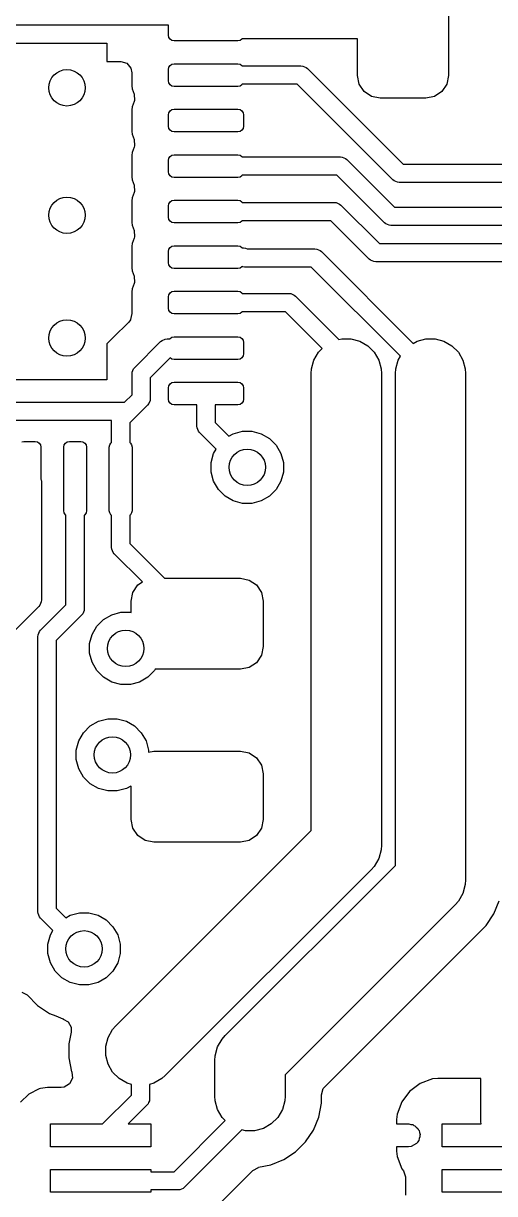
# Model space of a CAD drawing. Extents: x 0.71 to 7.56, y -5.16 to -0.79.
# Drawn here: x 2.091 to 2.295, y -2.234 to -1.728 of the extents above; entities that cross this region are included whole.
import ezdxf

# ---------------------------------------------------------------- set-up
doc = ezdxf.new("R2010")
doc.units = 0
doc.header["$MEASUREMENT"] = 0
doc.layers.add('BLACK', color=7, linetype='CONTINUOUS')

msp = doc.modelspace()

# ---------------------------------------------------------------- linework, layer by layer
at = {"layer": 'BLACK', "linetype": 'CONTINUOUS'}
for p, q in [((2.2752, -1.71319), (2.2752, -1.75059)), ((2.15413, -1.72874), (2.06892, -1.72874)), ((2.15413, -1.73317), (2.15413, -1.72874)), ((2.15432, -1.73411), (2.15413, -1.73317)), ((2.15485, -1.73491), (2.15432, -1.73411)), ((2.15565, -1.73544), (2.15485, -1.73491)), ((2.15659, -1.73563), (2.15565, -1.73544)), ((2.18415, -1.73563), (2.15659, -1.73563)), ((2.1851, -1.73544), (2.18415, -1.73563)), ((2.18589, -1.73491), (2.1851, -1.73544)), ((2.18607, -1.73465), (2.18589, -1.73491)), ((2.23583, -1.73465), (2.18607, -1.73465)), ((2.23583, -1.75059), (2.23583, -1.73465)), ((2.05287, -1.73661), (2.12756, -1.73661)), ((2.12756, -1.73661), (2.12756, -1.74451)), ((2.12756, -1.74451), (2.13348, -1.74451)), ((2.13348, -1.74451), (2.13612, -1.74528)), ((2.13612, -1.74528), (2.13792, -1.74736)), ((2.15432, -1.74699), (2.15485, -1.74619)), ((2.15485, -1.74619), (2.15565, -1.74566)), ((2.15565, -1.74566), (2.15659, -1.74547)), ((2.15659, -1.74547), (2.18415, -1.74547)), ((2.18415, -1.74547), (2.1851, -1.74566)), ((2.1851, -1.74566), (2.18589, -1.74619)), ((2.18589, -1.74619), (2.18607, -1.74646)), ((2.18607, -1.74646), (2.21142, -1.74646)), ((2.21142, -1.74646), (2.21219, -1.74653)), ((2.13792, -1.74736), (2.13837, -1.74939)), ((2.13837, -1.74939), (2.13837, -1.75505)), ((2.15413, -1.74793), (2.15432, -1.74699)), ((2.15413, -1.75285), (2.15413, -1.74793)), ((2.21219, -1.74653), (2.2136, -1.74712)), ((2.2136, -1.74712), (2.2142, -1.74761)), ((2.2142, -1.74761), (2.25557, -1.78898)), ((2.23658, -1.75436), (2.23583, -1.75059)), ((2.2752, -1.75059), (2.27445, -1.75436)), ((2.13837, -1.75505), (2.13848, -1.75628)), ((2.13848, -1.75628), (2.13848, -1.75628)), ((2.13848, -1.75628), (2.1393, -1.75862)), ((2.15432, -1.7538), (2.15413, -1.75285)), ((2.15485, -1.75459), (2.15432, -1.7538)), ((2.15565, -1.75513), (2.15485, -1.75459)), ((2.15659, -1.75531), (2.15565, -1.75513)), ((2.18415, -1.75531), (2.15659, -1.75531)), ((2.1851, -1.75513), (2.18415, -1.75531)), ((2.18589, -1.75459), (2.1851, -1.75513)), ((2.18607, -1.75433), (2.18589, -1.75459)), ((2.20979, -1.75433), (2.18607, -1.75433)), ((2.25115, -1.7957), (2.20979, -1.75433)), ((2.23871, -1.75755), (2.23658, -1.75436)), ((2.27445, -1.75436), (2.27231, -1.75755)), ((2.1393, -1.75862), (2.13944, -1.76137)), ((2.13944, -1.76137), (2.1393, -1.76185)), ((2.2419, -1.75968), (2.23871, -1.75755)), ((2.24567, -1.76043), (2.2419, -1.75968)), ((2.26535, -1.76043), (2.24567, -1.76043)), ((2.26912, -1.75968), (2.26535, -1.76043)), ((2.27231, -1.75755), (2.26912, -1.75968)), ((2.13848, -1.76419), (2.13837, -1.76542)), ((2.13837, -1.76542), (2.13837, -1.77474)), ((2.1393, -1.76185), (2.13848, -1.76419)), ((2.13848, -1.76419), (2.13848, -1.76419)), ((2.15413, -1.76762), (2.15432, -1.76668)), ((2.15432, -1.76668), (2.15485, -1.76588)), ((2.15485, -1.76588), (2.15565, -1.76534)), ((2.15565, -1.76534), (2.15659, -1.76516)), ((2.15659, -1.76516), (2.18415, -1.76516)), ((2.18415, -1.76516), (2.1851, -1.76534)), ((2.1851, -1.76534), (2.18589, -1.76588)), ((2.18589, -1.76588), (2.18643, -1.76668)), ((2.18643, -1.76668), (2.18661, -1.76762)), ((2.15413, -1.77254), (2.15413, -1.76762)), ((2.18661, -1.76762), (2.18661, -1.77254)), ((2.13837, -1.77474), (2.13848, -1.77597)), ((2.13848, -1.77597), (2.13848, -1.77597)), ((2.13848, -1.77597), (2.1393, -1.77831)), ((2.15432, -1.77348), (2.15413, -1.77254)), ((2.15485, -1.77428), (2.15432, -1.77348)), ((2.15565, -1.77481), (2.15485, -1.77428)), ((2.15659, -1.775), (2.15565, -1.77481)), ((2.18415, -1.775), (2.15659, -1.775)), ((2.1851, -1.77481), (2.18415, -1.775)), ((2.18589, -1.77428), (2.1851, -1.77481)), ((2.18643, -1.77348), (2.18589, -1.77428)), ((2.18661, -1.77254), (2.18643, -1.77348)), ((2.1393, -1.78153), (2.13848, -1.78388)), ((2.1393, -1.77831), (2.13944, -1.78106)), ((2.13944, -1.78106), (2.1393, -1.78153)), ((2.13848, -1.78388), (2.13837, -1.78511)), ((2.13837, -1.78511), (2.13837, -1.79442)), ((2.13848, -1.78388), (2.13848, -1.78388)), ((2.15413, -1.7873), (2.15432, -1.78636)), ((2.15432, -1.78636), (2.15485, -1.78556)), ((2.15485, -1.78556), (2.15565, -1.78503)), ((2.15565, -1.78503), (2.15659, -1.78484)), ((2.15659, -1.78484), (2.18415, -1.78484)), ((2.18415, -1.78484), (2.1851, -1.78503)), ((2.1851, -1.78503), (2.18589, -1.78556)), ((2.18589, -1.78556), (2.18607, -1.78583)), ((2.18607, -1.78583), (2.22852, -1.78583)), ((2.22852, -1.78583), (2.22928, -1.7859)), ((2.22928, -1.7859), (2.2307, -1.78649)), ((2.2307, -1.78649), (2.2313, -1.78698)), ((2.2313, -1.78698), (2.25189, -1.80757)), ((2.15413, -1.79222), (2.15413, -1.7873)), ((2.25557, -1.78898), (2.32638, -1.78898)), ((2.13837, -1.79442), (2.13848, -1.79565)), ((2.13848, -1.79565), (2.13848, -1.79565)), ((2.13848, -1.79565), (2.1393, -1.79799)), ((2.15432, -1.79317), (2.15413, -1.79222)), ((2.15485, -1.79396), (2.15432, -1.79317)), ((2.15565, -1.7945), (2.15485, -1.79396)), ((2.15659, -1.79469), (2.15565, -1.7945)), ((2.18415, -1.79469), (2.15659, -1.79469)), ((2.1851, -1.7945), (2.18415, -1.79469)), ((2.18589, -1.79396), (2.1851, -1.7945)), ((2.18607, -1.7937), (2.18589, -1.79396)), ((2.22689, -1.7937), (2.18607, -1.7937)), ((2.24747, -1.81429), (2.22689, -1.7937)), ((2.25175, -1.79619), (2.25115, -1.7957)), ((2.25317, -1.79677), (2.25175, -1.79619)), ((2.25394, -1.79685), (2.25317, -1.79677)), ((2.32638, -1.79685), (2.25394, -1.79685)), ((2.1393, -1.80122), (2.13848, -1.80356)), ((2.1393, -1.79799), (2.13944, -1.80074)), ((2.13944, -1.80074), (2.1393, -1.80122)), ((2.13848, -1.80356), (2.13837, -1.80479)), ((2.13837, -1.80479), (2.13837, -1.81411)), ((2.13848, -1.80356), (2.13848, -1.80356)), ((2.15413, -1.80699), (2.15432, -1.80605)), ((2.15413, -1.81191), (2.15413, -1.80699)), ((2.15432, -1.80605), (2.15485, -1.80525)), ((2.15485, -1.80525), (2.15565, -1.80471)), ((2.15565, -1.80471), (2.15659, -1.80453)), ((2.15659, -1.80453), (2.18415, -1.80453)), ((2.18415, -1.80453), (2.1851, -1.80471)), ((2.1851, -1.80471), (2.18589, -1.80525)), ((2.18589, -1.80525), (2.18607, -1.80551)), ((2.18607, -1.80551), (2.22593, -1.80551)), ((2.22593, -1.80551), (2.2267, -1.80559)), ((2.2267, -1.80559), (2.22812, -1.80618)), ((2.22812, -1.80618), (2.22871, -1.80666)), ((2.22871, -1.80666), (2.24536, -1.82331)), ((2.15432, -1.81285), (2.15413, -1.81191)), ((2.25189, -1.80757), (2.36102, -1.80757)), ((2.13837, -1.81411), (2.13848, -1.81534)), ((2.13848, -1.81534), (2.13848, -1.81534)), ((2.13848, -1.81534), (2.1393, -1.81768)), ((2.15485, -1.81365), (2.15432, -1.81285)), ((2.15565, -1.81418), (2.15485, -1.81365)), ((2.15659, -1.81437), (2.15565, -1.81418)), ((2.18415, -1.81437), (2.15659, -1.81437)), ((2.1851, -1.81418), (2.18415, -1.81437)), ((2.18589, -1.81365), (2.1851, -1.81418)), ((2.18607, -1.81339), (2.18589, -1.81365)), ((2.2243, -1.81339), (2.18607, -1.81339)), ((2.24095, -1.83003), (2.2243, -1.81339)), ((2.24807, -1.81478), (2.24747, -1.81429)), ((2.24949, -1.81536), (2.24807, -1.81478)), ((2.25025, -1.81544), (2.24949, -1.81536)), ((2.3587, -1.81544), (2.25025, -1.81544)), ((2.1393, -1.8209), (2.13848, -1.82325)), ((2.1393, -1.81768), (2.13944, -1.82043)), ((2.13944, -1.82043), (2.1393, -1.8209)), ((2.13848, -1.82325), (2.13837, -1.82448)), ((2.13837, -1.82448), (2.13837, -1.83379)), ((2.13848, -1.82325), (2.13848, -1.82325)), ((2.15413, -1.82667), (2.15432, -1.82573)), ((2.15413, -1.83159), (2.15413, -1.82667)), ((2.15432, -1.82573), (2.15485, -1.82493)), ((2.15485, -1.82493), (2.15565, -1.8244)), ((2.15565, -1.8244), (2.15659, -1.82421)), ((2.15659, -1.82421), (2.18415, -1.82421)), ((2.18415, -1.82421), (2.1851, -1.8244)), ((2.1851, -1.8244), (2.18589, -1.82493)), ((2.18589, -1.82493), (2.18607, -1.8252)), ((2.18607, -1.8252), (2.18661, -1.8252)), ((2.18661, -1.8252), (2.18738, -1.82527)), ((2.18738, -1.82527), (2.18815, -1.82559)), ((2.18815, -1.82559), (2.21693, -1.82559)), ((2.21693, -1.82559), (2.21746, -1.82559)), ((2.21746, -1.82559), (2.21823, -1.82567)), ((2.21823, -1.82567), (2.21965, -1.82625)), ((2.21965, -1.82625), (2.22024, -1.82674)), ((2.22024, -1.82674), (2.25995, -1.86645)), ((2.24536, -1.82331), (2.35381, -1.82331)), ((2.15432, -1.83254), (2.15413, -1.83159)), ((2.15485, -1.83333), (2.15432, -1.83254)), ((2.24154, -1.83052), (2.24095, -1.83003)), ((2.24296, -1.83111), (2.24154, -1.83052)), ((2.24373, -1.83119), (2.24296, -1.83111)), ((2.35218, -1.83119), (2.24373, -1.83119)), ((2.13837, -1.83379), (2.13848, -1.83502)), ((2.13848, -1.83502), (2.13848, -1.83502)), ((2.13848, -1.83502), (2.1393, -1.83736)), ((2.1393, -1.83736), (2.13944, -1.84011)), ((2.15565, -1.83387), (2.15485, -1.83333)), ((2.15659, -1.83406), (2.15565, -1.83387)), ((2.18415, -1.83406), (2.15659, -1.83406)), ((2.1851, -1.83387), (2.18415, -1.83406)), ((2.18589, -1.83333), (2.1851, -1.83387)), ((2.18594, -1.83326), (2.18589, -1.83333)), ((2.18624, -1.83339), (2.18594, -1.83326)), ((2.18701, -1.83346), (2.18624, -1.83339)), ((2.21583, -1.83346), (2.18701, -1.83346)), ((2.25438, -1.87202), (2.21583, -1.83346)), ((2.1393, -1.84059), (2.13848, -1.84293)), ((2.13944, -1.84011), (2.1393, -1.84059)), ((2.13848, -1.84293), (2.13837, -1.84416)), ((2.13837, -1.84416), (2.13837, -1.85348)), ((2.13848, -1.84293), (2.13848, -1.84293)), ((2.15413, -1.84636), (2.15432, -1.84542)), ((2.15413, -1.85128), (2.15413, -1.84636)), ((2.15432, -1.84542), (2.15485, -1.84462)), ((2.15485, -1.84462), (2.15565, -1.84408)), ((2.15565, -1.84408), (2.15659, -1.8439)), ((2.15659, -1.8439), (2.18415, -1.8439)), ((2.18415, -1.8439), (2.1851, -1.84408)), ((2.1851, -1.84408), (2.18589, -1.84462)), ((2.18589, -1.84462), (2.18607, -1.84488)), ((2.18607, -1.84488), (2.2063, -1.84488)), ((2.2063, -1.84488), (2.20707, -1.84496)), ((2.20707, -1.84496), (2.20849, -1.84555)), ((2.20849, -1.84555), (2.20908, -1.84603)), ((2.20908, -1.84603), (2.21932, -1.85627)), ((2.15432, -1.85222), (2.15413, -1.85128)), ((2.15485, -1.85302), (2.15432, -1.85222)), ((2.18607, -1.85276), (2.18589, -1.85302)), ((2.20467, -1.85276), (2.18607, -1.85276)), ((2.21375, -1.86184), (2.20467, -1.85276)), ((2.13695, -1.85724), (2.13022, -1.86396)), ((2.13772, -1.85623), (2.13695, -1.85724)), ((2.13773, -1.85619), (2.13772, -1.85623)), ((2.13778, -1.85612), (2.13773, -1.85619)), ((2.13806, -1.85484), (2.13778, -1.85612)), ((2.13836, -1.85359), (2.13806, -1.85484)), ((2.13837, -1.85359), (2.13836, -1.85359)), ((2.13837, -1.85348), (2.13837, -1.85356)), ((2.13837, -1.85356), (2.13837, -1.85357)), ((2.13837, -1.85357), (2.13837, -1.85359)), ((2.15565, -1.85355), (2.15485, -1.85302)), ((2.15659, -1.85374), (2.15565, -1.85355)), ((2.18415, -1.85374), (2.15659, -1.85374)), ((2.1851, -1.85355), (2.18415, -1.85374)), ((2.18589, -1.85302), (2.1851, -1.85355)), ((2.21932, -1.85627), (2.21932, -1.85627)), ((2.21932, -1.85627), (2.22784, -1.86479)), ((2.22059, -1.86868), (2.21375, -1.86184)), ((2.21375, -1.86184), (2.21375, -1.86184)), ((2.13022, -1.86396), (2.12756, -1.86662)), ((2.12756, -1.86662), (2.12756, -1.88228)), ((2.13022, -1.86396), (2.13022, -1.86396)), ((2.13022, -1.86396), (2.13022, -1.86396)), ((2.13954, -1.87694), (2.15076, -1.86572)), ((2.15076, -1.86572), (2.15136, -1.86523)), ((2.15136, -1.86523), (2.15278, -1.86464)), ((2.15278, -1.86464), (2.15354, -1.86457)), ((2.15354, -1.86457), (2.15468, -1.86457)), ((2.15468, -1.86457), (2.15485, -1.8643)), ((2.15485, -1.8643), (2.15565, -1.86377)), ((2.15565, -1.86377), (2.15659, -1.86358)), ((2.15659, -1.86358), (2.18415, -1.86358)), ((2.18415, -1.86358), (2.1851, -1.86377)), ((2.1851, -1.86377), (2.18589, -1.8643)), ((2.18589, -1.8643), (2.18643, -1.8651)), ((2.18643, -1.8651), (2.18661, -1.86604)), ((2.18661, -1.86604), (2.18661, -1.87096)), ((2.22784, -1.86479), (2.22906, -1.86446)), ((2.22906, -1.86446), (2.23301, -1.86446)), ((2.23301, -1.86446), (2.23684, -1.86549)), ((2.23684, -1.86549), (2.24026, -1.86746)), ((2.24026, -1.86746), (2.24306, -1.87026)), ((2.25995, -1.86645), (2.26162, -1.86549)), ((2.26162, -1.86549), (2.26544, -1.86446)), ((2.26544, -1.86446), (2.2694, -1.86446)), ((2.2694, -1.86446), (2.27322, -1.86549)), ((2.27322, -1.86549), (2.27665, -1.86746)), ((2.27665, -1.86746), (2.27945, -1.87026)), ((2.15489, -1.87273), (2.14626, -1.88136)), ((2.15565, -1.87324), (2.15489, -1.87273)), ((2.18589, -1.8727), (2.1851, -1.87324)), ((2.18643, -1.87191), (2.18589, -1.8727)), ((2.18661, -1.87096), (2.18643, -1.87191)), ((2.21703, -1.87369), (2.21901, -1.87026)), ((2.21901, -1.87026), (2.22059, -1.86868)), ((2.24306, -1.87026), (2.24504, -1.87369)), ((2.25342, -1.87369), (2.25438, -1.87202)), ((2.27945, -1.87026), (2.28143, -1.87369)), ((2.13846, -1.87896), (2.13905, -1.87754)), ((2.13905, -1.87754), (2.13954, -1.87694)), ((2.15659, -1.87343), (2.15565, -1.87324)), ((2.18415, -1.87343), (2.15659, -1.87343)), ((2.1851, -1.87324), (2.18415, -1.87343)), ((2.21588, -1.87949), (2.21601, -1.87751)), ((2.21601, -1.87751), (2.21703, -1.87369)), ((2.24504, -1.87369), (2.24606, -1.87751)), ((2.24606, -1.87751), (2.24619, -1.87949)), ((2.25226, -1.87949), (2.25239, -1.87751)), ((2.25239, -1.87751), (2.25342, -1.87369)), ((2.28143, -1.87369), (2.28245, -1.87751)), ((2.28245, -1.87751), (2.28258, -1.87949)), ((2.12756, -1.88228), (1.98189, -1.88228)), ((2.13839, -1.87972), (2.13846, -1.87896)), ((2.13839, -1.88872), (2.13839, -1.87972)), ((2.14626, -1.88136), (2.14626, -1.89035)), ((2.21588, -2.07725), (2.21588, -1.87949)), ((2.24619, -1.87949), (2.24619, -2.08353)), ((2.25226, -2.09232), (2.25226, -1.87949)), ((2.28258, -1.87949), (2.28258, -2.0986)), ((2.15413, -1.88573), (2.15432, -1.88479)), ((2.15413, -1.89065), (2.15413, -1.88573)), ((2.15432, -1.88479), (2.15485, -1.88399)), ((2.15485, -1.88399), (2.15565, -1.88346)), ((2.15565, -1.88346), (2.15659, -1.88327)), ((2.15659, -1.88327), (2.18415, -1.88327)), ((2.18415, -1.88327), (2.1851, -1.88346)), ((2.1851, -1.88346), (2.18589, -1.88399)), ((2.18589, -1.88399), (2.18643, -1.88479)), ((2.18643, -1.88479), (2.18661, -1.88573)), ((2.18661, -1.88573), (2.18661, -1.89065)), ((2.06715, -1.89193), (2.13518, -1.89193)), ((2.13518, -1.89193), (2.13839, -1.88872)), ((2.14511, -1.89314), (2.13959, -1.89865)), ((2.1456, -1.89254), (2.14511, -1.89314)), ((2.14618, -1.89112), (2.1456, -1.89254)), ((2.14626, -1.89035), (2.14618, -1.89112)), ((2.15432, -1.89159), (2.15413, -1.89065)), ((2.15485, -1.89239), (2.15432, -1.89159)), ((2.15565, -1.89292), (2.15485, -1.89239)), ((2.15659, -1.89311), (2.15565, -1.89292)), ((2.16644, -1.89311), (2.15659, -1.89311)), ((2.16644, -1.90226), (2.16644, -1.89311)), ((2.18415, -1.89311), (2.17431, -1.89311)), ((2.17431, -1.89311), (2.17431, -1.90063)), ((2.1851, -1.89292), (2.18415, -1.89311)), ((2.18589, -1.89239), (2.1851, -1.89292)), ((2.18643, -1.89159), (2.18589, -1.89239)), ((2.18661, -1.89065), (2.18643, -1.89159)), ((2.12953, -1.8998), (2.06878, -1.8998)), ((2.12953, -1.9094), (2.12953, -1.8998)), ((2.13959, -1.89865), (2.1374, -1.90084)), ((2.1374, -1.90084), (2.1374, -1.9094)), ((2.13959, -1.89865), (2.13959, -1.89865)), ((2.16651, -1.90303), (2.16644, -1.90226)), ((2.1671, -1.90445), (2.16651, -1.90303)), ((2.17431, -1.90063), (2.18029, -1.90661)), ((2.16759, -1.90505), (2.1671, -1.90445)), ((2.17472, -1.91218), (2.16759, -1.90505)), ((2.18029, -1.90661), (2.18216, -1.90553)), ((2.18216, -1.90553), (2.18613, -1.90447)), ((2.18613, -1.90447), (2.19024, -1.90447)), ((2.19024, -1.90447), (2.19422, -1.90553)), ((2.19422, -1.90553), (2.19778, -1.90758)), ((2.19778, -1.90758), (2.20068, -1.91049)), ((2.09069, -1.90905), (2.09163, -1.90886)), ((2.09163, -1.90886), (2.09656, -1.90886)), ((2.09656, -1.90886), (2.0975, -1.90905)), ((2.0975, -1.90905), (2.0983, -1.90958)), ((2.0983, -1.90958), (2.09883, -1.91038)), ((2.09883, -1.91038), (2.09902, -1.91132)), ((2.09902, -1.91132), (2.09902, -1.92522)), ((2.10886, -1.91132), (2.10905, -1.91038)), ((2.10886, -1.93888), (2.10886, -1.91132)), ((2.10905, -1.91038), (2.10958, -1.90958)), ((2.10958, -1.90958), (2.11038, -1.90905)), ((2.11038, -1.90905), (2.11132, -1.90886)), ((2.11132, -1.90886), (2.11624, -1.90886)), ((2.11624, -1.90886), (2.11718, -1.90905)), ((2.11718, -1.90905), (2.11798, -1.90958)), ((2.11798, -1.90958), (2.11851, -1.91038)), ((2.11851, -1.91038), (2.1187, -1.91132)), ((2.1187, -1.91132), (2.1187, -1.93888)), ((2.12854, -1.91132), (2.12873, -1.91038)), ((2.12854, -1.93888), (2.12854, -1.91132)), ((2.12873, -1.91038), (2.12926, -1.90958)), ((2.12926, -1.90958), (2.12953, -1.9094)), ((2.1374, -1.9094), (2.13767, -1.90958)), ((2.13767, -1.90958), (2.1382, -1.91038)), ((2.1382, -1.91038), (2.13839, -1.91132)), ((2.13839, -1.91132), (2.13839, -1.93888)), ((2.17364, -1.91405), (2.17472, -1.91218)), ((2.20068, -1.91049), (2.20274, -1.91405)), ((2.17258, -1.91802), (2.17364, -1.91405)), ((2.17258, -1.92213), (2.17258, -1.91802)), ((2.20274, -1.91405), (2.2038, -1.91802)), ((2.2038, -1.91802), (2.2038, -1.92213)), ((2.17364, -1.92611), (2.17258, -1.92213)), ((2.2038, -1.92213), (2.20274, -1.92611)), ((2.09902, -1.92522), (2.09914, -1.92551)), ((2.09914, -1.92551), (2.09921, -1.92628)), ((2.09921, -1.92628), (2.09921, -1.97746)), ((2.1757, -1.92967), (2.17364, -1.92611)), ((2.20274, -1.92611), (2.20068, -1.92967)), ((2.1786, -1.93257), (2.1757, -1.92967)), ((2.18216, -1.93463), (2.1786, -1.93257)), ((2.19778, -1.93257), (2.19422, -1.93463)), ((2.20068, -1.92967), (2.19778, -1.93257)), ((2.10905, -1.93982), (2.10886, -1.93888)), ((2.1187, -1.93888), (2.11851, -1.93982)), ((2.12873, -1.93982), (2.12854, -1.93888)), ((2.13839, -1.93888), (2.1382, -1.93982)), ((2.18613, -1.93569), (2.18216, -1.93463)), ((2.19024, -1.93569), (2.18613, -1.93569)), ((2.19422, -1.93463), (2.19024, -1.93569)), ((2.10958, -1.94062), (2.10905, -1.93982)), ((2.10984, -1.94079), (2.10958, -1.94062)), ((2.10984, -1.9796), (2.10984, -1.94079)), ((2.11798, -1.94062), (2.11772, -1.94079)), ((2.11772, -1.94079), (2.11772, -1.98123)), ((2.11851, -1.93982), (2.11798, -1.94062)), ((2.12926, -1.94062), (2.12873, -1.93982)), ((2.12953, -1.94079), (2.12926, -1.94062)), ((2.12953, -1.95472), (2.12953, -1.94079)), ((2.13767, -1.94062), (2.1374, -1.94079)), ((2.1374, -1.94079), (2.1374, -1.95309)), ((2.1382, -1.93982), (2.13767, -1.94062)), ((2.1374, -1.95309), (2.15242, -1.96811)), ((2.1296, -1.95549), (2.12953, -1.95472)), ((2.13019, -1.95691), (2.1296, -1.95549)), ((2.13068, -1.95751), (2.13019, -1.95691)), ((2.14285, -1.96968), (2.13068, -1.95751)), ((2.15242, -1.96811), (2.18524, -1.96811)), ((2.18524, -1.96811), (2.189, -1.96886)), ((2.189, -1.96886), (2.1922, -1.97099)), ((2.13799, -1.97795), (2.13874, -1.97419)), ((2.13874, -1.97419), (2.14087, -1.97099)), ((2.14087, -1.97099), (2.14285, -1.96968)), ((2.1922, -1.97099), (2.19433, -1.97419)), ((2.19433, -1.97419), (2.19508, -1.97795)), ((2.09914, -1.97823), (2.09855, -1.97965)), ((2.09921, -1.97746), (2.09914, -1.97823)), ((2.13799, -1.98289), (2.13799, -1.97795)), ((2.19508, -1.97795), (2.19508, -1.99764)), ((2.09806, -1.98024), (2.06061, -2.01769)), ((2.09855, -1.97965), (2.09806, -1.98024)), ((2.09888, -1.99056), (2.10984, -1.9796)), ((2.11656, -1.98401), (2.1056, -1.99498)), ((2.11705, -1.98342), (2.11656, -1.98401)), ((2.11764, -1.982), (2.11705, -1.98342)), ((2.11772, -1.98123), (2.11764, -1.982)), ((2.12607, -1.98593), (2.12963, -1.98388)), ((2.12963, -1.98388), (2.13361, -1.98281)), ((2.13361, -1.98281), (2.13772, -1.98281)), ((2.13772, -1.98281), (2.13799, -1.98289)), ((2.12111, -1.9924), (2.12317, -1.98884)), ((2.12317, -1.98884), (2.12607, -1.98593)), ((2.09772, -1.99335), (2.0978, -1.99258)), ((2.09772, -2.1124), (2.09772, -1.99335)), ((2.0978, -1.99258), (2.09839, -1.99116)), ((2.09839, -1.99116), (2.09888, -1.99056)), ((2.12005, -1.99637), (2.12111, -1.9924)), ((2.1056, -1.99498), (2.1056, -2.11077)), ((2.12005, -2.00048), (2.12005, -1.99637)), ((2.19508, -1.99764), (2.19433, -2.0014)), ((2.12111, -2.00445), (2.12005, -2.00048)), ((2.12317, -2.00801), (2.12111, -2.00445)), ((2.1922, -2.0046), (2.189, -2.00673)), ((2.19433, -2.0014), (2.1922, -2.0046)), ((2.12607, -2.01092), (2.12317, -2.00801)), ((2.14816, -2.00801), (2.14525, -2.01092)), ((2.14846, -2.00748), (2.14816, -2.00801)), ((2.18524, -2.00748), (2.14846, -2.00748)), ((2.189, -2.00673), (2.18524, -2.00748)), ((2.12963, -2.01297), (2.12607, -2.01092)), ((2.13361, -2.01404), (2.12963, -2.01297)), ((2.13772, -2.01404), (2.13361, -2.01404)), ((2.14169, -2.01297), (2.13772, -2.01404)), ((2.14525, -2.01092), (2.14169, -2.01297)), ((2.12033, -2.03199), (2.12389, -2.02994)), ((2.12389, -2.02994), (2.12787, -2.02887)), ((2.12787, -2.02887), (2.13198, -2.02887)), ((2.13198, -2.02887), (2.13595, -2.02994)), ((2.13595, -2.02994), (2.13951, -2.03199)), ((2.11537, -2.03846), (2.11743, -2.0349)), ((2.11743, -2.0349), (2.12033, -2.03199)), ((2.13951, -2.03199), (2.14241, -2.0349)), ((2.14241, -2.0349), (2.14447, -2.03846)), ((2.11431, -2.04243), (2.11537, -2.03846)), ((2.14447, -2.03846), (2.14553, -2.04243)), ((2.11431, -2.04654), (2.11431, -2.04243)), ((2.14553, -2.04243), (2.14553, -2.04337)), ((2.14553, -2.04337), (2.14783, -2.04291)), ((2.14783, -2.04291), (2.18524, -2.04291)), ((2.18524, -2.04291), (2.189, -2.04366)), ((2.189, -2.04366), (2.1922, -2.0458)), ((2.11537, -2.05051), (2.11431, -2.04654)), ((2.1922, -2.0458), (2.19433, -2.04899)), ((2.19433, -2.04899), (2.19508, -2.05276)), ((2.11743, -2.05408), (2.11537, -2.05051)), ((2.12033, -2.05698), (2.11743, -2.05408)), ((2.19508, -2.05276), (2.19508, -2.07244)), ((2.12389, -2.05904), (2.12033, -2.05698)), ((2.12787, -2.0601), (2.12389, -2.05904)), ((2.13198, -2.0601), (2.12787, -2.0601)), ((2.13595, -2.05904), (2.13198, -2.0601)), ((2.13782, -2.05796), (2.13595, -2.05904)), ((2.13799, -2.05813), (2.13782, -2.05796)), ((2.13799, -2.07244), (2.13799, -2.05813)), ((2.13874, -2.07621), (2.13799, -2.07244)), ((2.19508, -2.07244), (2.19433, -2.07621)), ((2.13131, -2.16182), (2.21588, -2.07725)), ((2.14087, -2.0794), (2.13874, -2.07621)), ((2.14407, -2.08153), (2.14087, -2.0794)), ((2.1922, -2.0794), (2.189, -2.08153)), ((2.19433, -2.07621), (2.1922, -2.0794)), ((2.14783, -2.08228), (2.14407, -2.08153)), ((2.18524, -2.08228), (2.14783, -2.08228)), ((2.189, -2.08153), (2.18524, -2.08228)), ((2.24606, -2.08551), (2.24504, -2.08933)), ((2.24619, -2.08353), (2.24606, -2.08551)), ((2.24504, -2.08933), (2.24306, -2.09276)), ((2.24175, -2.09425), (2.15275, -2.18326)), ((2.17865, -2.16594), (2.25226, -2.09232)), ((2.24306, -2.09276), (2.24175, -2.09425)), ((2.28245, -2.10058), (2.28143, -2.1044)), ((2.28258, -2.0986), (2.28245, -2.10058)), ((2.28143, -2.1044), (2.27945, -2.10783)), ((2.1056, -2.11077), (2.10976, -2.11493)), ((2.27814, -2.10932), (2.20453, -2.18293)), ((2.27945, -2.10783), (2.27814, -2.10932)), ((2.29483, -2.11325), (2.29716, -2.10762)), ((2.0978, -2.11317), (2.09772, -2.1124)), ((2.09839, -2.11459), (2.0978, -2.11317)), ((2.09888, -2.11519), (2.09839, -2.11459)), ((2.10419, -2.1205), (2.09888, -2.11519)), ((2.10976, -2.11493), (2.11163, -2.11385)), ((2.11163, -2.11385), (2.11561, -2.11279)), ((2.11561, -2.11279), (2.11972, -2.11279)), ((2.11972, -2.11279), (2.12369, -2.11385)), ((2.12369, -2.11385), (2.12725, -2.11591)), ((2.12725, -2.11591), (2.13016, -2.11881)), ((2.29144, -2.11832), (2.29483, -2.11325)), ((2.10311, -2.12238), (2.10419, -2.1205)), ((2.13016, -2.11881), (2.13221, -2.12238)), ((2.22173, -2.18803), (2.29144, -2.11832)), ((2.29144, -2.11832), (2.29144, -2.11832)), ((2.10205, -2.12635), (2.10311, -2.12238)), ((2.13221, -2.12238), (2.13327, -2.12635)), ((2.10205, -2.13046), (2.10205, -2.12635)), ((2.10311, -2.13443), (2.10205, -2.13046)), ((2.13327, -2.13046), (2.13221, -2.13443)), ((2.13327, -2.12635), (2.13327, -2.13046)), ((2.10517, -2.13799), (2.10311, -2.13443)), ((2.13221, -2.13443), (2.13016, -2.13799)), ((2.10807, -2.1409), (2.10517, -2.13799)), ((2.11163, -2.14295), (2.10807, -2.1409)), ((2.12725, -2.1409), (2.12369, -2.14295)), ((2.13016, -2.13799), (2.12725, -2.1409)), ((2.11561, -2.14401), (2.11163, -2.14295)), ((2.11972, -2.14401), (2.11561, -2.14401)), ((2.12369, -2.14295), (2.11972, -2.14401)), ((2.0908, -2.14707), (2.09304, -2.14835)), ((2.09304, -2.14835), (2.09757, -2.15288)), ((2.09757, -2.15288), (2.09757, -2.15288)), ((2.09757, -2.15288), (2.10273, -2.15633)), ((2.10273, -2.15633), (2.10273, -2.15633)), ((2.10273, -2.15633), (2.10538, -2.15743)), ((2.10538, -2.15743), (2.10847, -2.15871)), ((2.10847, -2.15871), (2.10847, -2.15871)), ((2.10847, -2.15871), (2.1087, -2.15878)), ((2.1087, -2.15878), (2.10867, -2.15887)), ((2.10867, -2.15887), (2.11071, -2.15994)), ((2.11071, -2.15994), (2.11208, -2.16233)), ((2.11211, -2.16441), (2.1111, -2.16949)), ((2.11208, -2.16233), (2.11211, -2.16441)), ((2.12802, -2.16674), (2.13, -2.16331)), ((2.13, -2.16331), (2.13131, -2.16182)), ((2.17734, -2.16743), (2.17865, -2.16594)), ((2.1111, -2.16949), (2.1111, -2.17559)), ((2.127, -2.17056), (2.12802, -2.16674)), ((2.127, -2.17452), (2.127, -2.17056)), ((2.17434, -2.17468), (2.17537, -2.17085)), ((2.17537, -2.17085), (2.17734, -2.16743)), ((2.1111, -2.17559), (2.11229, -2.18156)), ((2.12802, -2.17834), (2.127, -2.17452)), ((2.17421, -2.17665), (2.17434, -2.17468)), ((2.17421, -2.19213), (2.17421, -2.17665)), ((2.11229, -2.18156), (2.11229, -2.18156)), ((2.11229, -2.18156), (2.11231, -2.18162)), ((2.11231, -2.18162), (2.11232, -2.18165)), ((2.11232, -2.18165), (2.11236, -2.18179)), ((2.11236, -2.18179), (2.11233, -2.1818)), ((2.11233, -2.1818), (2.11261, -2.18435)), ((2.13, -2.18177), (2.12802, -2.17834)), ((2.1328, -2.18456), (2.13, -2.18177)), ((2.11138, -2.18681), (2.10901, -2.18821)), ((2.11261, -2.18435), (2.11138, -2.18681)), ((2.13623, -2.18654), (2.1328, -2.18456)), ((2.13809, -2.18704), (2.13623, -2.18654)), ((2.14783, -2.18654), (2.14596, -2.18704)), ((2.15125, -2.18456), (2.14783, -2.18654)), ((2.15275, -2.18326), (2.15125, -2.18456)), ((2.20453, -2.18293), (2.20453, -2.19213)), ((2.26291, -2.18668), (2.25838, -2.19007)), ((2.26821, -2.1847), (2.26291, -2.18668)), ((2.26291, -2.18668), (2.26291, -2.18668)), ((2.27056, -2.18445), (2.26821, -2.1847)), ((2.26821, -2.1847), (2.26821, -2.1847)), ((2.28917, -2.18445), (2.27056, -2.18445)), ((2.28917, -2.20317), (2.28917, -2.18445)), ((2.09377, -2.19122), (2.09023, -2.19475)), ((2.09822, -2.18895), (2.09377, -2.19122)), ((2.09377, -2.19122), (2.09377, -2.19122)), ((2.09377, -2.19122), (2.09377, -2.19122)), ((2.09888, -2.18885), (2.09822, -2.18895)), ((2.10191, -2.18837), (2.09888, -2.18885)), ((2.1078, -2.18837), (2.10191, -2.18837)), ((2.10901, -2.18821), (2.1078, -2.18837)), ((2.12563, -2.20413), (2.13809, -2.19168)), ((2.13809, -2.19168), (2.13809, -2.18704)), ((2.14596, -2.18704), (2.14596, -2.19331)), ((2.2203, -2.19149), (2.22107, -2.18885)), ((2.2203, -2.19517), (2.2203, -2.19149)), ((2.22107, -2.18885), (2.22173, -2.18803)), ((2.25838, -2.19007), (2.25499, -2.1946)), ((2.25838, -2.19007), (2.25838, -2.19007)), ((2.14481, -2.19609), (2.13677, -2.20413)), ((2.1453, -2.19549), (2.14481, -2.19609)), ((2.14558, -2.19481), (2.1453, -2.19549)), ((2.14589, -2.19408), (2.14558, -2.19481)), ((2.14596, -2.19331), (2.14589, -2.19408)), ((2.17434, -2.1941), (2.17421, -2.19213)), ((2.17537, -2.19793), (2.17434, -2.1941)), ((2.2044, -2.1941), (2.20337, -2.19793)), ((2.20453, -2.19213), (2.2044, -2.1941)), ((2.21911, -2.20115), (2.2203, -2.19517)), ((2.25499, -2.1946), (2.25301, -2.19991)), ((2.25499, -2.1946), (2.25499, -2.1946)), ((2.17734, -2.20135), (2.17537, -2.19793)), ((2.17872, -2.20272), (2.17734, -2.20135)), ((2.2014, -2.20135), (2.1986, -2.20415)), ((2.20337, -2.19793), (2.2014, -2.20135)), ((2.21678, -2.20677), (2.21911, -2.20115)), ((2.25301, -2.19991), (2.25276, -2.20225)), ((2.25301, -2.19991), (2.25301, -2.19991)), ((2.10315, -2.21398), (2.10315, -2.20413)), ((2.10315, -2.20413), (2.12563, -2.20413)), ((2.13677, -2.20413), (2.14646, -2.20413)), ((2.14646, -2.20413), (2.14646, -2.21398)), ((2.15664, -2.2248), (2.17872, -2.20272)), ((2.18584, -2.20674), (2.16105, -2.23152)), ((2.18739, -2.20715), (2.18584, -2.20674)), ((2.19135, -2.20715), (2.18739, -2.20715)), ((2.19517, -2.20613), (2.19135, -2.20715)), ((2.1986, -2.20415), (2.19517, -2.20613)), ((2.21339, -2.21184), (2.21678, -2.20677)), ((2.25276, -2.20225), (2.25276, -2.20413)), ((2.25276, -2.20413), (2.25804, -2.20413)), ((2.25804, -2.20413), (2.25888, -2.20438)), ((2.25888, -2.20438), (2.25975, -2.20444)), ((2.25975, -2.20444), (2.26017, -2.20476)), ((2.26017, -2.20476), (2.26068, -2.20491)), ((2.26068, -2.20491), (2.26125, -2.20557)), ((2.26125, -2.20557), (2.26195, -2.20609)), ((2.26195, -2.20609), (2.26213, -2.20659)), ((2.26213, -2.20659), (2.26248, -2.20699)), ((2.26248, -2.20699), (2.26261, -2.20785)), ((2.27244, -2.21398), (2.27244, -2.20413)), ((2.27244, -2.20413), (2.28938, -2.20413)), ((2.28938, -2.20413), (2.28917, -2.20317)), ((2.20908, -2.21615), (2.21339, -2.21184)), ((2.26173, -2.21221), (2.26149, -2.21247)), ((2.2618, -2.21205), (2.26173, -2.21221)), ((2.26233, -2.21136), (2.2618, -2.21205)), ((2.26251, -2.2105), (2.26233, -2.21136)), ((2.26287, -2.20971), (2.26251, -2.2105)), ((2.26261, -2.20785), (2.26291, -2.20867)), ((2.26291, -2.20867), (2.2628, -2.20919)), ((2.2628, -2.20919), (2.26287, -2.20971)), ((2.14646, -2.21398), (2.10315, -2.21398)), ((2.20402, -2.21953), (2.20908, -2.21615)), ((2.25796, -2.21398), (2.25276, -2.21398)), ((2.25276, -2.21398), (2.25276, -2.21586)), ((2.25276, -2.21586), (2.25301, -2.2182)), ((2.259, -2.21386), (2.25796, -2.21398)), ((2.26141, -2.21255), (2.259, -2.21386)), ((2.26149, -2.21247), (2.26141, -2.21255)), ((2.31575, -2.21398), (2.27244, -2.21398)), ((2.19312, -2.22291), (2.19839, -2.22186)), ((2.19839, -2.22186), (2.20402, -2.21953)), ((2.25301, -2.2182), (2.25301, -2.2182)), ((2.25301, -2.2182), (2.25499, -2.22351)), ((2.10315, -2.23366), (2.10315, -2.22382)), ((2.10315, -2.22382), (2.14646, -2.22382)), ((2.14646, -2.22382), (2.14646, -2.2248)), ((2.14646, -2.2248), (2.15664, -2.2248)), ((2.17037, -2.24451), (2.19063, -2.22425)), ((2.19063, -2.22425), (2.19304, -2.22293)), ((2.19304, -2.22293), (2.19312, -2.22291)), ((2.25499, -2.22351), (2.2557, -2.22446)), ((2.2557, -2.22446), (2.25666, -2.22704)), ((2.25666, -2.22704), (2.25667, -2.22739)), ((2.25667, -2.22739), (2.25667, -2.2349)), ((2.27244, -2.23366), (2.27244, -2.22382)), ((2.27244, -2.22382), (2.31575, -2.22382)), ((2.16045, -2.23201), (2.15904, -2.2326)), ((2.16105, -2.23152), (2.16045, -2.23201)), ((2.14646, -2.23366), (2.10315, -2.23366)), ((2.15827, -2.23268), (2.14646, -2.23268)), ((2.14646, -2.23268), (2.14646, -2.23366)), ((2.15904, -2.2326), (2.15827, -2.23268)), ((2.31575, -2.23366), (2.27244, -2.23366))]:
    msp.add_line(p, q, dxfattribs=at)
at = {"layer": 'BLACK'}
for centre in [(2.11024, -1.75591), (2.11024, -1.81102), (2.11024, -1.86417), (2.18819, -1.92008), (2.13566, -1.99843), (2.12992, -2.04449), (2.11766, -2.1284)]:
    msp.add_circle(centre, 0.00787, dxfattribs=at)

doc.saveas('drawing.dxf')
